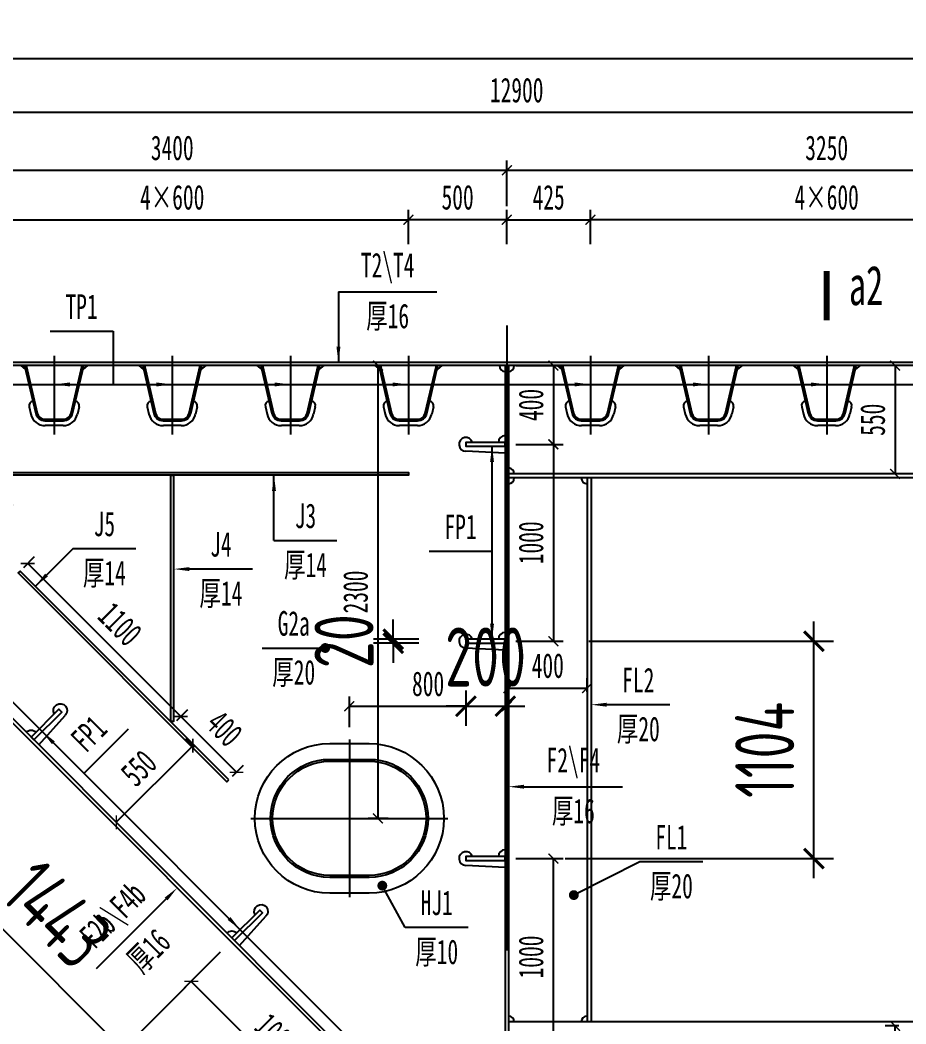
# Model space of a CAD drawing. Extents: x -149716 to 104715, y -26828 to 33500.
# Drawn here: x -136500 to -131999, y 3552 to 8651 of the extents above; entities that cross this region are included whole.
import ezdxf
from ezdxf.enums import TextEntityAlignment as Align

# ---------------------------------------------------------------- set-up
doc = ezdxf.new("R2010")
doc.units = 0
doc.header["$LTSCALE"] = 1000
doc.linetypes.add('CENTER', pattern=[50.8, 31.75, -6.35, 6.35, -6.35])
doc.layers.get('0').update_dxf_attribs({"linetype": 'CONTINUOUS'})
doc.layers.get('Defpoints').update_dxf_attribs({"color": 250, "linetype": 'CONTINUOUS'})
doc.layers.add('01', color=1, linetype='CONTINUOUS', lineweight=25)
doc.layers.add('DIM', color=3, linetype='CONTINUOUS', lineweight=0)
for name, color, linetype in [('02', 2, 'CONTINUOUS'), ('04', 4, 'CONTINUOUS'), ('06', 6, 'CENTER'), ('07', 7, 'CONTINUOUS')]:
    doc.layers.add(name, color=color, linetype=linetype)
doc.styles.add('TSSD_Dimension', font='tssdeng.shx', dxfattribs={"width": 0.7, "bigfont": 'hztxt.shx'})
doc.styles.add('仿宋', font='simfang.ttf', dxfattribs={"width": 0.64})
doc.dimstyles.new('1：50', dxfattribs={"dimscale": 50, "dimtxt": 2.5, "dimasz": 1, "dimexe": 1, "dimexo": 0, "dimgap": 1, "dimtad": 1, "dimdec": 1, "dimdsep": 46, "dimtxsty": '仿宋', "dimblk": 'ARCHTICK', "dimcen": 0, "dimclrd": 256, "dimclre": 256, "dimclrt": 256, "dimazin": 2, "dimtfac": 1, "dimtdec": 1, "dimtix": 1, "dimtmove": 2, "dimatfit": 3, "dimfxl": 1, "dimtvp": 0.8, "dimtolj": 1, "dimtzin": 0, "dimlwd": -1, "dimlwe": -1, "dimarcsym": 0})
doc.dimstyles.new('TSSD_100_100', dxfattribs={"dimtxt": 300, "dimasz": 100, "dimexe": 100, "dimexo": 250, "dimgap": 100, "dimtad": 1, "dimdec": 0, "dimzin": 0, "dimdsep": 46, "dimtxsty": 'TSSD_Dimension', "dimblk": 'ARCHTICK', "dimblk1": 'ARCHTICK', "dimblk2": 'ARCHTICK', "dimcen": 0, "dimdle": 100, "dimclrt": 7, "dimadec": 0, "dimazin": 0, "dimtfac": 1, "dimtdec": 0, "dimtix": 1, "dimtmove": 2, "dimatfit": 3, "dimfxl": 1, "dimtolj": 1, "dimtzin": 0, "dimarcsym": 0})

# ---------------------------------------------------------------- blocks, each defined once
blk = doc.blocks.new('_ArchTick')
at = {"color": 0, "linetype": 'ByBlock', "const_width": 0.15}
blk.add_lwpolyline([(-0.5, -0.5), (0.5, 0.5)], dxfattribs=at)
blk = doc.blocks.new('*D501')
at = {"layer": '04', "transparency": 16777216}
for p, q in [((-137426.6, 7705.3), (-137426.6, 7938.2)), ((-134026.6, 7705.3), (-134026.6, 7938.2)), ((-137426.6, 7888.2), (-134026.6, 7888.2))]:
    blk.add_line(p, q, dxfattribs=at)
at = {"layer": 'Defpoints', "color": 0, "transparency": 16777216}
for p in [(-134026.6, 7888.2), (-137426.6, 7705.3), (-134026.6, 7705.3)]:
    blk.add_point(p, dxfattribs=at)
at = {"layer": '04', "transparency": 16777216, "xscale": 50, "yscale": 50, "zscale": 50, "rotation": 180}
blk.add_blockref('_ArchTick', (-137426.6, 7888.2), dxfattribs=at)
at = {"layer": '04', "transparency": 16777216, "xscale": 50, "yscale": 50, "zscale": 50}
blk.add_blockref('_ArchTick', (-134026.6, 7888.2), dxfattribs=at)
at = {"layer": '04', "transparency": 16777216, "insert": (-135726.6, 8001.4), "char_height": 125, "attachment_point": 5, "style": '仿宋'}
blk.add_mtext('\\A1;3400', dxfattribs=at)
blk = doc.blocks.new('*D503')
at = {"layer": '04', "transparency": 16777216}
for p, q in [((-136926.6, 7512.3), (-136926.6, 7687.2)), ((-134526.6, 7512.3), (-134526.6, 7687.2)), ((-136926.6, 7637.2), (-134526.6, 7637.2))]:
    blk.add_line(p, q, dxfattribs=at)
at = {"layer": 'Defpoints', "color": 0, "transparency": 16777216}
for p in [(-134526.6, 7637.2), (-136926.6, 7512.3), (-134526.6, 7512.3)]:
    blk.add_point(p, dxfattribs=at)
at = {"layer": '04', "transparency": 16777216, "xscale": 50, "yscale": 50, "zscale": 50, "rotation": 180}
blk.add_blockref('_ArchTick', (-136926.6, 7637.2), dxfattribs=at)
at = {"layer": '04', "transparency": 16777216, "xscale": 50, "yscale": 50, "zscale": 50}
blk.add_blockref('_ArchTick', (-134526.6, 7637.2), dxfattribs=at)
at = {"layer": '04', "transparency": 16777216, "insert": (-135726.6, 7750.4), "char_height": 125, "attachment_point": 5, "style": '仿宋'}
blk.add_mtext('\\A1;4×600', dxfattribs=at)
blk = doc.blocks.new('*D504')
at = {"layer": '04', "transparency": 16777216}
for p, q in [((-134526.6, 7512.3), (-134526.6, 7687.2)), ((-134026.6, 7512.3), (-134026.6, 7687.2)), ((-134026.6, 7637.2), (-134526.6, 7637.2))]:
    blk.add_line(p, q, dxfattribs=at)
at = {"layer": 'Defpoints', "color": 0, "transparency": 16777216}
for p in [(-134526.6, 7637.2), (-134526.6, 7512.3), (-134026.6, 7512.3)]:
    blk.add_point(p, dxfattribs=at)
at = {"layer": '04', "transparency": 16777216, "xscale": 50, "yscale": 50, "zscale": 50, "rotation": 180}
blk.add_blockref('_ArchTick', (-134526.6, 7637.2), dxfattribs=at)
at = {"layer": '04', "transparency": 16777216, "xscale": 50, "yscale": 50, "zscale": 50}
blk.add_blockref('_ArchTick', (-134026.6, 7637.2), dxfattribs=at)
at = {"layer": '04', "transparency": 16777216, "insert": (-134276.6, 7750.4), "char_height": 125, "attachment_point": 5, "style": '仿宋'}
blk.add_mtext('\\A1;500', dxfattribs=at)
blk = doc.blocks.new('*D508')
at = {"layer": '04', "transparency": 16777216}
for p, q in [((-133601.6, 7512.3), (-133601.6, 7687.2)), ((-131201.6, 7512.3), (-131201.6, 7687.2)), ((-131201.6, 7637.2), (-133601.6, 7637.2))]:
    blk.add_line(p, q, dxfattribs=at)
at = {"layer": 'Defpoints', "color": 0, "transparency": 16777216}
for p in [(-133601.6, 7637.2), (-133601.6, 7512.3), (-131201.6, 7512.3)]:
    blk.add_point(p, dxfattribs=at)
at = {"layer": '04', "transparency": 16777216, "xscale": 50, "yscale": 50, "zscale": 50, "rotation": 180}
blk.add_blockref('_ArchTick', (-133601.6, 7637.2), dxfattribs=at)
at = {"layer": '04', "transparency": 16777216, "xscale": 50, "yscale": 50, "zscale": 50}
blk.add_blockref('_ArchTick', (-131201.6, 7637.2), dxfattribs=at)
at = {"layer": '04', "transparency": 16777216, "insert": (-132401.6, 7750.4), "char_height": 125, "attachment_point": 5, "style": '仿宋'}
blk.add_mtext('\\A1;4×600', dxfattribs=at)
blk = doc.blocks.new('*D509')
at = {"layer": '04', "transparency": 16777216}
for p, q in [((-134026.6, 7512.3), (-134026.6, 7687.2)), ((-133601.6, 7512.3), (-133601.6, 7687.2)), ((-134026.6, 7637.2), (-133601.6, 7637.2))]:
    blk.add_line(p, q, dxfattribs=at)
at = {"layer": 'Defpoints', "color": 0, "transparency": 16777216}
for p in [(-133601.6, 7637.2), (-134026.6, 7512.3), (-133601.6, 7512.3)]:
    blk.add_point(p, dxfattribs=at)
at = {"layer": '04', "transparency": 16777216, "xscale": 50, "yscale": 50, "zscale": 50, "rotation": 180}
blk.add_blockref('_ArchTick', (-134026.6, 7637.2), dxfattribs=at)
at = {"layer": '04', "transparency": 16777216, "xscale": 50, "yscale": 50, "zscale": 50}
blk.add_blockref('_ArchTick', (-133601.6, 7637.2), dxfattribs=at)
at = {"layer": '04', "transparency": 16777216, "insert": (-133814.1, 7750.4), "char_height": 125, "attachment_point": 5, "style": '仿宋'}
blk.add_mtext('\\A1;425', dxfattribs=at)
blk = doc.blocks.new('*D510')
at = {"layer": '04', "transparency": 16777216}
for p, q in [((-134026.6, 7705.3), (-134026.6, 7938.2)), ((-130776.6, 7705.3), (-130776.6, 7938.2)), ((-134026.6, 7888.2), (-130776.6, 7888.2))]:
    blk.add_line(p, q, dxfattribs=at)
at = {"layer": 'Defpoints', "color": 0, "transparency": 16777216}
for p in [(-130776.6, 7888.2), (-134026.6, 7705.3), (-130776.6, 7705.3)]:
    blk.add_point(p, dxfattribs=at)
at = {"layer": '04', "transparency": 16777216, "xscale": 50, "yscale": 50, "zscale": 50, "rotation": 180}
blk.add_blockref('_ArchTick', (-134026.6, 7888.2), dxfattribs=at)
at = {"layer": '04', "transparency": 16777216, "xscale": 50, "yscale": 50, "zscale": 50}
blk.add_blockref('_ArchTick', (-130776.6, 7888.2), dxfattribs=at)
at = {"layer": '04', "transparency": 16777216, "insert": (-132401.6, 8001.4), "char_height": 125, "attachment_point": 5, "style": '仿宋'}
blk.add_mtext('\\A1;3250', dxfattribs=at)
blk = doc.blocks.new('*D519')
at = {"layer": '04', "transparency": 16777216}
for p, q in [((-134629.5, 6896), (-134731.5, 6896)), ((-134681.5, 6896), (-134681.5, 4596)), ((-134629.5, 4596), (-134731.5, 4596))]:
    blk.add_line(p, q, dxfattribs=at)
at = {"layer": 'Defpoints', "color": 0, "transparency": 16777216}
for p in [(-134629.5, 6896), (-134681.5, 4596), (-134629.5, 4596)]:
    blk.add_point(p, dxfattribs=at)
at = {"layer": '04', "transparency": 16777216, "xscale": 50, "yscale": 50, "zscale": 50}
for p, rotation in [((-134681.5, 6896), 90), ((-134681.5, 4596), 270)]:
    blk.add_blockref('_ArchTick', p, dxfattribs=dict(at, rotation=rotation))
at = {"layer": '04', "transparency": 16777216, "insert": (-134794.7, 5746), "char_height": 125, "attachment_point": 5, "rotation": 90, "style": '仿宋'}
blk.add_mtext('\\A1;2300', dxfattribs=at)
blk = doc.blocks.new('*D520')
at = {"layer": '04', "transparency": 16777216}
for p, q in [((-134826.6, 5059.5), (-134826.6, 5215.8)), ((-134026.6, 5059.5), (-134026.6, 5215.8)), ((-134826.6, 5165.8), (-134026.6, 5165.8))]:
    blk.add_line(p, q, dxfattribs=at)
at = {"layer": 'Defpoints', "color": 0, "transparency": 16777216}
for p in [(-134026.6, 5165.8), (-134826.6, 5059.5), (-134026.6, 5059.5)]:
    blk.add_point(p, dxfattribs=at)
at = {"layer": '04', "transparency": 16777216, "xscale": 50, "yscale": 50, "zscale": 50, "rotation": 180}
blk.add_blockref('_ArchTick', (-134826.6, 5165.8), dxfattribs=at)
at = {"layer": '04', "transparency": 16777216, "xscale": 50, "yscale": 50, "zscale": 50}
blk.add_blockref('_ArchTick', (-134026.6, 5165.8), dxfattribs=at)
at = {"layer": '04', "transparency": 16777216, "insert": (-134426.6, 5279.1), "char_height": 125, "attachment_point": 5, "style": '仿宋'}
blk.add_mtext('\\A1;800', dxfattribs=at)
blk = doc.blocks.new('*D526')
at = {"layer": '04', "transparency": 16777216}
for p, q in [((-140426.6, 8323.1), (-140426.6, 8506)), ((-114626.6, 8323.1), (-114626.6, 8506)), ((-140426.6, 8456), (-114626.6, 8456))]:
    blk.add_line(p, q, dxfattribs=at)
at = {"layer": 'Defpoints', "color": 0, "transparency": 16777216}
for p in [(-114626.6, 8456), (-140426.6, 8323.1), (-114626.6, 8323.1)]:
    blk.add_point(p, dxfattribs=at)
at = {"layer": '04', "transparency": 16777216, "xscale": 50, "yscale": 50, "zscale": 50, "rotation": 180}
blk.add_blockref('_ArchTick', (-140426.6, 8456), dxfattribs=at)
at = {"layer": '04', "transparency": 16777216, "xscale": 50, "yscale": 50, "zscale": 50}
blk.add_blockref('_ArchTick', (-114626.6, 8456), dxfattribs=at)
at = {"layer": '04', "transparency": 16777216, "insert": (-127526.6, 8569.2), "char_height": 125, "attachment_point": 5, "style": '仿宋'}
blk.add_mtext('\\A1;25800', dxfattribs=at)
blk = doc.blocks.new('*D528')
at = {"layer": '04', "transparency": 16777216}
for p, q in [((-140426.6, 8009.8), (-140426.6, 8231.5)), ((-127526.6, 8009.8), (-127526.6, 8231.5)), ((-127526.6, 8181.5), (-140426.6, 8181.5))]:
    blk.add_line(p, q, dxfattribs=at)
at = {"layer": 'Defpoints', "color": 0, "transparency": 16777216}
for p in [(-140426.6, 8181.5), (-140426.6, 8009.8), (-127526.6, 8009.8)]:
    blk.add_point(p, dxfattribs=at)
at = {"layer": '04', "transparency": 16777216, "xscale": 50, "yscale": 50, "zscale": 50, "rotation": 180}
blk.add_blockref('_ArchTick', (-140426.6, 8181.5), dxfattribs=at)
at = {"layer": '04', "transparency": 16777216, "xscale": 50, "yscale": 50, "zscale": 50}
blk.add_blockref('_ArchTick', (-127526.6, 8181.5), dxfattribs=at)
at = {"layer": '04', "transparency": 16777216, "insert": (-133976.6, 8294.8), "char_height": 125, "attachment_point": 5, "style": '仿宋'}
blk.add_mtext('\\A1;12900', dxfattribs=at)
blk = doc.blocks.new('板肋带过焊孔')
at = {"layer": '01'}
blk.add_line((50817.6, 161172.4), (50617.6, 161182.4), dxfattribs=at)
for centre, start, end in [((50617.6, 161217.4), 16.6015, 270), ((50817.6, 161227.4), 90, 180)]:
    blk.add_arc(centre, 35, start, end, dxfattribs=at)
at = {"layer": '02'}
blk.add_lwpolyline([(50817.6, 161227.4), (50617.6, 161227.4), (50617.6, 161207.4), (50817.6, 161207.4)], close=True, dxfattribs=at)
blk = doc.blocks.new('*D534')
at = {"layer": '04', "transparency": 16777216}
for p, q in [((-133980.5, 4392), (-133740.2, 4392)), ((-133790.2, 3392), (-133790.2, 4392)), ((-133980.5, 3392), (-133740.2, 3392))]:
    blk.add_line(p, q, dxfattribs=at)
at = {"layer": 'Defpoints', "color": 0, "transparency": 16777216}
for p in [(-133980.5, 4392), (-133790.2, 4392), (-133980.5, 3392)]:
    blk.add_point(p, dxfattribs=at)
at = {"layer": '04', "transparency": 16777216, "xscale": 50, "yscale": 50, "zscale": 50}
for p, rotation in [((-133790.2, 4392), 90), ((-133790.2, 3392), 270)]:
    blk.add_blockref('_ArchTick', p, dxfattribs=dict(at, rotation=rotation))
at = {"layer": '04', "transparency": 16777216, "insert": (-133903.4, 3892), "char_height": 125, "attachment_point": 5, "rotation": 90, "style": '仿宋'}
blk.add_mtext('\\A1;1000', dxfattribs=at)
blk = doc.blocks.new('*D535')
at = {"layer": '04', "transparency": 16777216}
for p, q in [((-133980.5, 6896), (-133740.2, 6896)), ((-133790.2, 6896), (-133790.2, 6496)), ((-133980.5, 6496), (-133740.2, 6496))]:
    blk.add_line(p, q, dxfattribs=at)
at = {"layer": 'Defpoints', "color": 0, "transparency": 16777216}
for p in [(-133980.5, 6896), (-133980.5, 6496), (-133790.2, 6496)]:
    blk.add_point(p, dxfattribs=at)
at = {"layer": '04', "transparency": 16777216, "xscale": 50, "yscale": 50, "zscale": 50}
for p, rotation in [((-133790.2, 6896), 90), ((-133790.2, 6496), 270)]:
    blk.add_blockref('_ArchTick', p, dxfattribs=dict(at, rotation=rotation))
at = {"layer": '04', "transparency": 16777216, "insert": (-133903.4, 6696), "char_height": 125, "attachment_point": 5, "rotation": 90, "style": '仿宋'}
blk.add_mtext('\\A1;400', dxfattribs=at)
blk = doc.blocks.new('*D536')
at = {"layer": '04', "transparency": 16777216}
for p, q in [((-133980.5, 6496), (-133740.2, 6496)), ((-133790.2, 6496), (-133790.2, 5496)), ((-133980.5, 5496), (-133740.2, 5496))]:
    blk.add_line(p, q, dxfattribs=at)
at = {"layer": 'Defpoints', "color": 0, "transparency": 16777216}
for p in [(-133980.5, 6496), (-133980.5, 5496), (-133790.2, 5496)]:
    blk.add_point(p, dxfattribs=at)
at = {"layer": '04', "transparency": 16777216, "xscale": 50, "yscale": 50, "zscale": 50}
for p, rotation in [((-133790.2, 6496), 90), ((-133790.2, 5496), 270)]:
    blk.add_blockref('_ArchTick', p, dxfattribs=dict(at, rotation=rotation))
at = {"layer": '04', "transparency": 16777216, "insert": (-133903.4, 5996), "char_height": 125, "attachment_point": 5, "rotation": 90, "style": '仿宋'}
blk.add_mtext('\\A1;1000', dxfattribs=at)
blk = doc.blocks.new('U2加劲肋带过焊孔')
at = {"layer": '01'}
for p, q in [((48376, 137282.9), (48036, 137282.9)), ((48036, 137282.9), (48060.5, 137263.4)), ((48376, 137282.9), (48351.4, 137263.4)), ((48079.1, 137072.9), (48087.6, 137035.9)), ((48332.9, 137072.9), (48324.3, 137035.9)), ((48251.2, 136977.9), (48160.7, 136977.9))]:
    blk.add_line(p, q, dxfattribs=at)
for centre, radius, start, end in [((48103.4, 137078.6), 25, 103.0693, 193.0693), ((48308.5, 137078.6), 25, 346.9307, 76.9307), ((48160.7, 137052.9), 75, 193.0693, 270), ((48251.2, 137052.9), 75, 270, 346.9307)]:
    blk.add_arc(centre, radius, start, end, dxfattribs=at)
at = {"layer": '02'}
for points in [[(48056, 137282.9), (48112.3, 137040.1, 0.348876), (48159.1, 137002.9), (48252.8, 137002.9, 0.348876), (48299.6, 137040.1), (48356, 137282.9)], [(48064.2, 137282.9), (48120.1, 137041.9, 0.348876), (48159.1, 137010.9), (48252.8, 137010.9, 0.348876), (48291.8, 137041.9), (48347.8, 137282.9)]]:
    blk.add_lwpolyline(points, format="xyb", dxfattribs=at)
at = {"layer": '06', "ltscale": 0.1}
blk.add_line((48206, 137332.9), (48206, 136932.9), dxfattribs=at)
blk = doc.blocks.new('*D555')
at = {"layer": '04', "transparency": 16777216}
for p, q in [((-134018.6, 5239.6), (-134018.6, 5308.1)), ((-133618.6, 5239.6), (-133618.6, 5308.1)), ((-134018.6, 5258.1), (-133618.6, 5258.1))]:
    blk.add_line(p, q, dxfattribs=at)
at = {"layer": 'Defpoints', "color": 0, "transparency": 16777216}
for p in [(-133618.6, 5258.1), (-134018.6, 5239.6), (-133618.6, 5239.6)]:
    blk.add_point(p, dxfattribs=at)
at = {"layer": '04', "transparency": 16777216, "xscale": 50, "yscale": 50, "zscale": 50, "rotation": 180}
blk.add_blockref('_ArchTick', (-134018.6, 5258.1), dxfattribs=at)
at = {"layer": '04', "transparency": 16777216, "xscale": 50, "yscale": 50, "zscale": 50}
blk.add_blockref('_ArchTick', (-133618.6, 5258.1), dxfattribs=at)
at = {"layer": '04', "transparency": 16777216, "insert": (-133818.6, 5371.3), "char_height": 125, "attachment_point": 5, "style": '仿宋'}
blk.add_mtext('\\A1;400', dxfattribs=at)
blk = doc.blocks.new('*D557')
at = {"layer": '04', "transparency": 16777216}
for p, q in [((-132034.3, 6896), (-132103.9, 6896)), ((-132053.9, 6896), (-132053.9, 6346)), ((-132034.3, 6346), (-132103.9, 6346))]:
    blk.add_line(p, q, dxfattribs=at)
at = {"layer": 'Defpoints', "color": 0, "transparency": 16777216}
for p in [(-132034.3, 6896), (-132053.9, 6346), (-132034.3, 6346)]:
    blk.add_point(p, dxfattribs=at)
at = {"layer": '04', "transparency": 16777216, "xscale": 50, "yscale": 50, "zscale": 50}
for p, rotation in [((-132053.9, 6896), 90), ((-132053.9, 6346), 270)]:
    blk.add_blockref('_ArchTick', p, dxfattribs=dict(at, rotation=rotation))
at = {"layer": '04', "transparency": 16777216, "insert": (-132167.1, 6621), "char_height": 125, "attachment_point": 5, "rotation": 90, "style": '仿宋'}
blk.add_mtext('\\A1;550', dxfattribs=at)
blk = doc.blocks.new('*D581')
at = {"layer": '04', "transparency": 16777216}
for p, q in [((-132034.3, 3542), (-132103.9, 3542)), ((-132053.9, 2992), (-132053.9, 3542)), ((-132034.3, 2992), (-132103.9, 2992))]:
    blk.add_line(p, q, dxfattribs=at)
at = {"layer": 'Defpoints', "color": 0, "transparency": 16777216}
for p in [(-132053.9, 3542), (-132034.3, 3542), (-132034.3, 2992)]:
    blk.add_point(p, dxfattribs=at)
at = {"layer": '04', "transparency": 16777216, "xscale": 50, "yscale": 50, "zscale": 50}
for p, rotation in [((-132053.9, 3542), 90), ((-132053.9, 2992), 270)]:
    blk.add_blockref('_ArchTick', p, dxfattribs=dict(at, rotation=rotation))
at = {"layer": '04', "transparency": 16777216, "insert": (-132167.1, 3267), "char_height": 125, "attachment_point": 5, "rotation": 90, "style": '仿宋'}
blk.add_mtext('\\A1;550', dxfattribs=at)
blk = doc.blocks.new('*D594')
at = {"layer": '04', "transparency": 16777216}
for p, q in [((-135612.7, 4956), (-135657.4, 5000.7)), ((-136011, 4576.4), (-135622, 4965.3)), ((-136001.6, 4567.1), (-136046.3, 4611.8))]:
    blk.add_line(p, q, dxfattribs=at)
at = {"layer": 'Defpoints', "color": 0, "transparency": 16777216}
for p in [(-135622, 4965.3), (-135612.7, 4956), (-136001.6, 4567.1)]:
    blk.add_point(p, dxfattribs=at)
at = {"layer": '04', "transparency": 16777216, "xscale": 50, "yscale": 50, "zscale": 50}
for p, rotation in [((-135622, 4965.3), 44.99999999999785), ((-136011, 4576.4), 224.9999999999979)]:
    blk.add_blockref('_ArchTick', p, dxfattribs=dict(at, rotation=rotation))
at = {"layer": '04', "transparency": 16777216, "insert": (-135896.6, 4850.9), "char_height": 125, "attachment_point": 5, "rotation": 45, "style": '仿宋'}
blk.add_mtext('\\A1;550', dxfattribs=at)
blk = doc.blocks.new('*D595')
at = {"layer": '04', "transparency": 16777216}
for p, q in [((-136480.8, 5871.2), (-136425.6, 5926.5)), ((-135683.1, 5113.3), (-136460.9, 5891.1)), ((-135703, 5093.4), (-135647.7, 5148.6))]:
    blk.add_line(p, q, dxfattribs=at)
at = {"layer": 'Defpoints', "color": 0, "transparency": 16777216}
for p in [(-136480.8, 5871.2), (-136460.9, 5891.1), (-135703, 5093.4)]:
    blk.add_point(p, dxfattribs=at)
at = {"layer": '04', "transparency": 16777216, "xscale": 50, "yscale": 50, "zscale": 50}
for p, rotation in [((-136460.9, 5891.1), 134.9999999999989), ((-135683.1, 5113.3), 314.9999999999989)]:
    blk.add_blockref('_ArchTick', p, dxfattribs=dict(at, rotation=rotation))
at = {"layer": '04', "transparency": 16777216, "insert": (-135991.9, 5582.2), "char_height": 125, "attachment_point": 5, "rotation": 315, "style": '仿宋'}
blk.add_mtext('\\A1;1100', dxfattribs=at)
blk = doc.blocks.new('*D596')
at = {"layer": '04', "transparency": 16777216}
for p, q in [((-135703, 5093.4), (-135647.7, 5148.6)), ((-135683.1, 5113.3), (-135400.2, 4830.4)), ((-135420.1, 4810.5), (-135364.9, 4865.8))]:
    blk.add_line(p, q, dxfattribs=at)
at = {"layer": 'Defpoints', "color": 0, "transparency": 16777216}
for p in [(-135703, 5093.4), (-135420.1, 4810.5), (-135400.2, 4830.4)]:
    blk.add_point(p, dxfattribs=at)
at = {"layer": '04', "transparency": 16777216, "xscale": 50, "yscale": 50, "zscale": 50}
for p, rotation in [((-135683.1, 5113.3), 135.0000000000044), ((-135400.2, 4830.4), 315.0000000000044)]:
    blk.add_blockref('_ArchTick', p, dxfattribs=dict(at, rotation=rotation))
at = {"layer": '04', "transparency": 16777216, "insert": (-135461.6, 5051.9), "char_height": 125, "attachment_point": 5, "rotation": 315, "style": '仿宋'}
blk.add_mtext('\\A1;400', dxfattribs=at)
blk = doc.blocks.new('*D602')
at = {"layer": '04', "transparency": 16777216}
for p, q in [((-135482.8, 3915.7), (-135665.5, 3732.9)), ((-134923.1, 3061.2), (-135630.2, 3768.3)), ((-134775.6, 3208.6), (-134958.4, 3025.8))]:
    blk.add_line(p, q, dxfattribs=at)
at = {"layer": 'Defpoints', "color": 0, "transparency": 16777216}
for p in [(-135482.8, 3915.7), (-135630.2, 3768.3), (-134775.6, 3208.6)]:
    blk.add_point(p, dxfattribs=at)
at = {"layer": '04', "transparency": 16777216, "xscale": 50, "yscale": 50, "zscale": 50}
for p, rotation in [((-135630.2, 3768.3), 135.0000000000271), ((-134923.1, 3061.2), 315.0000000000271)]:
    blk.add_blockref('_ArchTick', p, dxfattribs=dict(at, rotation=rotation))
at = {"layer": '04', "transparency": 16777216, "insert": (-135196.6, 3494.8), "char_height": 125, "attachment_point": 5, "rotation": 315, "style": '仿宋'}
blk.add_mtext('\\A1;1000', dxfattribs=at)
blk = doc.blocks.new('*D605')
at = {"layer": 'Defpoints', "color": 0, "transparency": 16777216}
for p in [(-136867.9, 5970.8), (-137009.4, 5857.6), (-136995.2, 5843.5)]:
    blk.add_point(p, dxfattribs=at)
at = {"layer": 'DIM', "color": 0, "lineweight": -2, "transparency": 16777216}
for p, q in [((-136882.1, 5984.9), (-136952.8, 6055.6)), ((-136832.6, 6034.4), (-136811.4, 6055.6)), ((-136818.4, 6020.3), (-136797.2, 6041.5)), ((-136882.1, 5984.9), (-136867.9, 5970.8)), ((-136867.9, 5970.8), (-136797.2, 5900.1))]:
    blk.add_line(p, q, dxfattribs=at)
at = {"layer": 'DIM', "color": 0, "lineweight": -2, "transparency": 16777216, "xscale": 100, "yscale": 100, "zscale": 100}
for p, rotation in [((-136882.1, 5984.9), 315), ((-136867.9, 5970.8), 135)]:
    blk.add_blockref('_ArchTick', p, dxfattribs=dict(at, rotation=rotation))
at = {"layer": 'DIM', "color": 7, "transparency": 16777216, "insert": (-136698.2, 6154.6), "char_height": 300, "attachment_point": 5, "rotation": 315, "style": 'TSSD_Dimension'}
blk.add_mtext('\\A1;20', dxfattribs=at)
blk = doc.blocks.new('*D606')
at = {"layer": 'Defpoints', "color": 0, "transparency": 16777216}
for p in [(-134234.6, 5496), (-134034.6, 5496), (-134034.6, 5165.8)]:
    blk.add_point(p, dxfattribs=at)
at = {"layer": 'DIM', "color": 0, "lineweight": -2, "transparency": 16777216}
for p, q in [((-134234.6, 5246), (-134234.6, 5065.8)), ((-134034.6, 5246), (-134034.6, 5065.8)), ((-134234.6, 5165.8), (-134334.6, 5165.8)), ((-134234.6, 5165.8), (-134034.6, 5165.8)), ((-134034.6, 5165.8), (-133934.6, 5165.8))]:
    blk.add_line(p, q, dxfattribs=at)
at = {"layer": 'DIM', "color": 0, "lineweight": -2, "transparency": 16777216, "xscale": 100, "yscale": 100, "zscale": 100}
blk.add_blockref('_ArchTick', (-134234.6, 5165.8), dxfattribs=at)
at = {"layer": 'DIM', "color": 0, "lineweight": -2, "transparency": 16777216, "xscale": 100, "yscale": 100, "zscale": 100, "rotation": 180}
blk.add_blockref('_ArchTick', (-134034.6, 5165.8), dxfattribs=at)
at = {"layer": 'DIM', "color": 7, "transparency": 16777216, "insert": (-134134.6, 5415.8), "char_height": 300, "attachment_point": 5, "style": 'TSSD_Dimension'}
blk.add_mtext('\\A1;200', dxfattribs=at)
blk = doc.blocks.new('*D607')
at = {"layer": 'Defpoints', "color": 0, "transparency": 16777216}
for p in [(-134603.9, 5486), (-134224.3, 5506), (-134224.3, 5486)]:
    blk.add_point(p, dxfattribs=at)
at = {"layer": 'DIM', "color": 0, "lineweight": -2, "transparency": 16777216}
for p, q in [((-134603.9, 5506), (-134603.9, 5606)), ((-134474.3, 5506), (-134703.9, 5506)), ((-134474.3, 5486), (-134703.9, 5486)), ((-134603.9, 5506), (-134603.9, 5486)), ((-134603.9, 5486), (-134603.9, 5386))]:
    blk.add_line(p, q, dxfattribs=at)
at = {"layer": 'DIM', "color": 0, "lineweight": -2, "transparency": 16777216, "xscale": 100, "yscale": 100, "zscale": 100}
for p, rotation in [((-134603.9, 5506), 270), ((-134603.9, 5486), 90)]:
    blk.add_blockref('_ArchTick', p, dxfattribs=dict(at, rotation=rotation))
at = {"layer": 'DIM', "color": 7, "transparency": 16777216, "insert": (-134853.9, 5496), "char_height": 300, "attachment_point": 5, "rotation": 90, "style": 'TSSD_Dimension'}
blk.add_mtext('\\A1;20', dxfattribs=at)
blk = doc.blocks.new('*D609')
at = {"layer": 'Defpoints', "color": 0, "transparency": 16777216}
for p in [(-136502.9, 4935.8), (-136997, 4441.6), (-135482.8, 3915.7)]:
    blk.add_point(p, dxfattribs=at)
at = {"layer": 'DIM', "color": 0, "lineweight": -2, "transparency": 16777216}
for p, q in [((-136679.6, 4759), (-137067.7, 4370.9)), ((-135906.2, 3350.8), (-137067.7, 4512.3)), ((-135659.5, 3738.9), (-136047.6, 3350.8))]:
    blk.add_line(p, q, dxfattribs=at)
at = {"layer": 'DIM', "color": 0, "lineweight": -2, "transparency": 16777216, "xscale": 100, "yscale": 100, "zscale": 100}
for p, rotation in [((-136997, 4441.6), 134.9999999999967), ((-135976.9, 3421.5), 314.9999999999968)]:
    blk.add_blockref('_ArchTick', p, dxfattribs=dict(at, rotation=rotation))
at = {"layer": 'DIM', "color": 7, "transparency": 16777216, "insert": (-136310.2, 4108.3), "char_height": 300, "attachment_point": 5, "rotation": 315, "style": 'TSSD_Dimension'}
blk.add_mtext('\\A1;1443', dxfattribs=at)
blk = doc.blocks.new('*D610')
at = {"layer": 'Defpoints', "color": 0, "transparency": 16777216}
for p in [(-133860.4, 5496), (-132466.5, 5496), (-133980.5, 4392)]:
    blk.add_point(p, dxfattribs=at)
at = {"layer": 'DIM', "color": 0, "lineweight": -2, "transparency": 16777216}
for p, q in [((-132466.5, 4292), (-132466.5, 5596)), ((-133610.4, 5496), (-132366.5, 5496)), ((-133730.5, 4392), (-132366.5, 4392))]:
    blk.add_line(p, q, dxfattribs=at)
at = {"layer": 'DIM', "color": 0, "lineweight": -2, "transparency": 16777216, "xscale": 100, "yscale": 100, "zscale": 100}
for p, rotation in [((-132466.5, 5496), 90), ((-132466.5, 4392), 270)]:
    blk.add_blockref('_ArchTick', p, dxfattribs=dict(at, rotation=rotation))
at = {"layer": 'DIM', "color": 7, "transparency": 16777216, "insert": (-132716.5, 4944), "char_height": 300, "attachment_point": 5, "rotation": 90, "style": 'TSSD_Dimension'}
blk.add_mtext('\\A1;1104', dxfattribs=at)

msp = doc.modelspace()

# ---------------------------------------------------------------- linework, layer by layer
at = {"layer": '02'}
for p, q in [((-127526.55833, 6911.99662), (-140426.55833, 6911.99662)), ((-127526.55833, 6895.99662), (-140426.55833, 6895.99662)), ((-138353.18575, 6895.99662), (-134449.18575, 2991.99662)), ((-138330.55833, 6895.99662), (-134426.55833, 2991.99662)), ((-134034.55833, 6895.99662), (-134034.55833, 2991.99662)), ((-134018.55833, 6895.99662), (-134018.55833, 2991.99662)), ((-130784.55833, 6345.99662), (-134018.55833, 6345.99662)), ((-130784.55833, 6325.99662), (-134018.55833, 6325.99662)), ((-133618.55833, 6325.99662), (-133618.55833, 3561.99662)), ((-133598.55833, 6325.99662), (-133598.55833, 3561.99662)), ((-130784.55833, 3561.99662), (-134018.55833, 3561.99662))]:
    msp.add_line(p, q, dxfattribs=at)
for points in [[(-136926.55833, 6352.99662), (-134526.55833, 6352.99662), (-134526.55833, 6338.99662), (-136926.55833, 6338.99662)], [(-135733.55833, 6338.99662), (-135719.55833, 6338.99662), (-135719.55833, 5088.99662), (-135733.55833, 5088.99662)], [(-135438.76587, 4791.92112), (-136499.42604, 5852.58129), (-136509.32554, 5842.6818), (-135448.66536, 4782.02162)]]:
    msp.add_lwpolyline(points, close=True, dxfattribs=at)
for points in [[(-134726.55833, 4215.99662), (-134926.55833, 4215.99662, -1), (-134926.55833, 4975.99662), (-134726.55833, 4975.99662, -1)], [(-134726.55833, 4295.99662), (-134926.55833, 4295.99662, -1), (-134926.55833, 4895.99662), (-134726.55833, 4895.99662, -1)], [(-134726.55833, 4305.99662), (-134926.55833, 4305.99662, -1), (-134926.55833, 4885.99662), (-134726.55833, 4885.99662, -1)]]:
    msp.add_lwpolyline(points, format="xyb", close=True, dxfattribs=at)
for centre, start, end in [((-134034.55833, 6895.99662), 180, 270), ((-134018.55833, 6895.99662), 270, 0), ((-134018.55833, 6345.99662), 0, 90), ((-134018.55833, 6325.99662), 270, 0), ((-133618.55833, 6325.99662), 180, 270), ((-134018.55833, 3561.99662), 0, 90), ((-133618.55833, 3561.99662), 90, 180)]:
    msp.add_arc(centre, 30, start, end, dxfattribs=at)
at = {"layer": '06', "ltscale": 0.1}
for p, q in [((-134026.55833, 7100.37585), (-134026.55833, 2734.37585)), ((-134826.55833, 4995.99662), (-134826.55833, 4195.99662)), ((-135326.55833, 4595.99662), (-134326.55833, 4595.99662))]:
    msp.add_line(p, q, dxfattribs=at)
at = {"layer": '07'}
for p, q in [((-134882.16592, 7271.26348), (-134882.16592, 6911.99662)), ((-134882.16592, 7271.26348), (-134382.16592, 7271.26348)), ((-136347.33466, 7071.0374), (-136027.33466, 7071.0374)), ((-136027.33466, 7071.0374), (-136027.33466, 6800.30533)), ((-136926.55833, 6800.30533), (-127951.55833, 6800.30533)), ((-134101.7322, 5505.99662), (-134101.7322, 6485.99662)), ((-135209.70156, 6007.10279), (-135209.70156, 6338.99662)), ((-135209.70156, 6007.10279), (-134889.70156, 6007.10279)), ((-136231.36502, 5966.07203), (-136422.1409, 5775.29615)), ((-135911.36502, 5966.07203), (-136231.36502, 5966.07203)), ((-134101.7322, 5951.92571), (-134421.7322, 5951.92571)), ((-135319.55833, 5862.49148), (-135639.55833, 5862.49148)), ((-137094.50674, 5744.22065), (-134674.3343, 3324.04821)), ((-135269.22632, 5461.53904), (-134949.22632, 5461.53904)), ((-133198.55833, 5173.57004), (-133518.55833, 5173.57004)), ((-136175.1632, 4824.87711), (-135948.88903, 5051.15128)), ((-133938.55833, 4756.99878), (-133438.55833, 4756.99878)), ((-133350.46774, 4375.6259), (-133686.34834, 4206.42238)), ((-133030.46774, 4375.6259), (-133350.46774, 4375.6259)), ((-134542.90841, 4041.45964), (-134659.33215, 4254.45361)), ((-136110.89348, 3833.4605), (-135757.34009, 4187.01389)), ((-134222.90841, 4041.45964), (-134542.90841, 4041.45964))]:
    msp.add_line(p, q, dxfattribs=at)
at = {"layer": '07', "const_width": 30}
msp.add_lwpolyline([(-132401.55833, 7126.79352), (-132401.55833, 7376.79352)], dxfattribs=at)
at = {"layer": '07'}
for points in [[(-134882.16592, 6911.99662, 0, 20, 0), (-134882.16592, 6991.99662, 8, 8, 0)], [(-136326.55833, 6800.30533, 0, 20, 0), (-136246.55833, 6800.30533, 8, 8, 0)], [(-135726.55833, 6800.30533, 0, 20, 0), (-135806.55833, 6800.30533, 8, 8, 0)], [(-135126.55833, 6800.30533, 0, 20, 0), (-135206.55833, 6800.30533, 8, 8, 0)], [(-134526.55833, 6800.30533, 0, 20, 0), (-134606.55833, 6800.30533, 8, 8, 0)], [(-133601.55833, 6800.30533, 0, 20, 0), (-133681.55833, 6800.30533, 8, 8, 0)], [(-133001.55833, 6800.30533, 0, 20, 0), (-133081.55833, 6800.30533, 8, 8, 0)], [(-132401.55833, 6800.30533, 0, 20, 0), (-132481.55833, 6800.30533, 8, 8, 0)], [(-134101.7322, 6485.99662, 0, 20, 0), (-134101.7322, 6405.99662, 8, 8, 0)], [(-135209.70156, 6338.99662, 0, 20, 0), (-135209.70156, 6258.99662, 8, 8, 0)], [(-135719.55833, 5862.49148, 0, 20, 0), (-135639.55833, 5862.49148, 8, 8, 0)], [(-136422.1409, 5775.29615, 0, 20, 0), (-136365.57236, 5831.86469, 0, 0, 0)], [(-134101.7322, 5505.99662, 0, 20, 0), (-134101.7322, 5585.99662, 8, 8, 0)], [(-134936.72632, 5461.53904, 25, 25, -1), (-134961.72632, 5461.53904, 25, 25, -1), (-134936.72632, 5461.53904, 0, 0, 0)], [(-133598.55833, 5173.57004, 0, 20, 0), (-133518.55833, 5173.57004, 8, 8, 0)], [(-136387.39996, 5037.11387, 0, 20, 0), (-136330.83142, 4980.54533, 0, 0, 0)], [(-134018.55833, 4756.99878, 0, 20, 0), (-133938.55833, 4756.99878, 8, 8, 0)], [(-135700.77155, 4243.58243, 0, 20, 0), (-135757.34009, 4187.01389, 8, 8, 0)], [(-134646.83215, 4254.45361, 25, 25, -1), (-134671.83215, 4254.45361, 25, 25, -1), (-134646.83215, 4254.45361, 0, 0, 0)], [(-133673.84834, 4206.42238, 25, 25, -1), (-133698.84834, 4206.42238, 25, 25, -1), (-133673.84834, 4206.42238, 0, 0, 0)], [(-135381.44108, 4031.15499, 0, 20, 0), (-135438.00963, 4087.72353, 0, 0, 0)]]:
    msp.add_lwpolyline(points, format="xyseb", dxfattribs=at)

# ---------------------------------------------------------------- block references
at = {"layer": '02'}
for name, p in [('U2加劲肋带过焊孔', (-184532.5228, -130386.91111)), ('U2加劲肋带过焊孔', (-183932.5228, -130386.91111)), ('U2加劲肋带过焊孔', (-183332.5228, -130386.91111)), ('U2加劲肋带过焊孔', (-182732.5228, -130386.91111)), ('U2加劲肋带过焊孔', (-181807.5228, -130386.91111)), ('U2加劲肋带过焊孔', (-181207.5228, -130386.91111)), ('U2加劲肋带过焊孔', (-180607.5228, -130386.91111)), ('板肋带过焊孔', (-184852.18876, -154721.36803)), ('板肋带过焊孔', (-184852.18876, -155721.36803)), ('板肋带过焊孔', (-184852.18876, -156825.36803))]:
    msp.add_blockref(name, p, dxfattribs=at)
at = {"layer": '02', "xscale": -1, "rotation": 45}
for p in [(13494.77404, -73062.35359), (14514.87505, -74082.4546)]:
    msp.add_blockref('板肋带过焊孔', p, dxfattribs=at)

# ---------------------------------------------------------------- texts
at = {"layer": '07', "style": '仿宋', "width": 0.64}
for s, height, p in [('T2\\T4', 125, (-134632.16592, 7396.26348)), ('a2', 200, (-132201.55833, 7301.79352)), ('TP1', 125, (-136187.33466, 7196.0374)), ('厚16', 125, (-134632.16592, 7146.26348)), ('J3', 125, (-135049.70156, 6132.10279)), ('J5', 125, (-136071.36502, 6091.07203)), ('FP1', 125, (-134261.7322, 6076.92571)), ('J4', 125, (-135479.55833, 5987.49148)), ('厚14', 125, (-135049.70156, 5882.10279)), ('厚14', 125, (-136071.36502, 5841.07203)), ('厚14', 125, (-135479.55833, 5737.49148)), ('G2a', 125, (-135109.22632, 5586.53904)), ('厚20', 125, (-135109.22632, 5336.53904)), ('FL2', 125, (-133358.55833, 5298.57004)), ('厚20', 125, (-133358.55833, 5048.57004)), ('F2\\F4', 125, (-133688.55833, 4881.99878)), ('厚16', 125, (-133688.55833, 4631.99878)), ('FL1', 125, (-133190.46774, 4500.6259)), ('厚20', 125, (-133190.46774, 4250.6259)), ('HJ1', 125, (-134382.90841, 4166.45964)), ('厚10', 125, (-134382.90841, 3916.45964))]:
    msp.add_text(s, height=height, dxfattribs=at).set_placement(p, align=Align.MIDDLE)
for s, p in [('FP1', (-136150.41446, 5026.40254)), ('F2b\\F4b', (-136022.50513, 4098.62554)), ('厚16', (-135845.72844, 3921.84884))]:
    msp.add_text(s, height=125, rotation=45, dxfattribs=at).set_placement(p, align=Align.MIDDLE)

# ---------------------------------------------------------------- dimensions: what is measured, and where the dimension line sits
at = {"layer": '04'}
for p1, p2, distance, picture, middle in [((-140426.55833, 8323.06696), (-114626.55833, 8323.06696), 132.9445, '*D526', (-127526.55833, 8569.22575)), ((-127526.55833, 8009.84885), (-140426.55833, 8009.84885), -171.69267, '*D528', (-133976.55833, 8294.7558)), ((-137426.55833, 7705.27045), (-134026.55833, 7705.27045), 182.89745, '*D501', (-135726.55833, 8001.38218)), ((-134026.55833, 7705.27045), (-130776.55833, 7705.27045), 182.89745, '*D510', (-132401.55833, 8001.38218)), ((-134026.55833, 7512.30543), (-134526.55833, 7512.30543), -124.84711, '*D504', (-134276.55833, 7750.36682)), ((-134026.55833, 7512.30543), (-133601.55833, 7512.30543), 124.84711, '*D509', (-133814.05833, 7750.36682)), ((-134629.48932, 6895.99662), (-134629.48932, 4595.99662), -52.04383, '*D519', (-134794.74744, 5745.99662)), ((-133980.5, 6895.99662), (-133980.5, 6495.99662), 190.26696, '*D535', (-133903.44733, 6695.99662)), ((-132034.3162, 6895.99662), (-132034.3162, 6345.99662), -19.61514, '*D557', (-132167.14562, 6620.99662)), ((-133980.5, 6495.99662), (-133980.5, 5495.99662), 190.26696, '*D536', (-133903.44733, 5995.99662)), ((-135702.98294, 5093.38947), (-136480.8004, 5871.20693), -28.13527, '*D595', (-135991.94245, 5582.24742)), ((-134018.55833, 5239.55184), (-133618.55833, 5239.55184), 18.52659, '*D555', (-133818.55833, 5371.29271)), ((-134826.55833, 5059.47812), (-134026.55833, 5059.47812), 106.3633, '*D520', (-134426.55833, 5279.05571)), ((-135702.98294, 5093.38947), (-135420.14023, 4810.54676), 28.13527, '*D596', (-135461.61236, 5051.91734)), ((-136001.64855, 4567.08685), (-135612.73982, 4955.99558), 13.16585, '*D594', (-135896.55844, 4850.90546)), ((-133980.5, 3391.99662), (-133980.5, 4391.99662), -190.26696, '*D534', (-133903.44733, 3891.99662)), ((-134775.64491, 3208.59546), (-135482.7517, 3915.70224), 208.49434, '*D602', (-135196.57147, 3494.77568)), ((-132034.3162, 2991.99662), (-132034.3162, 3541.99662), 19.61514, '*D581', (-132167.14562, 3266.99662))]:
    dim = msp.add_aligned_dim(p1=p1, p2=p2, distance=distance, dimstyle='1：50', dxfattribs=at)
    dim.commit()
    dim.dimension.update_dxf_attribs({"geometry": picture, "text_midpoint": middle})
for p1, p2, distance, picture, middle in [((-136926.55833, 7512.30543), (-134526.55833, 7512.30543), 124.84711, '*D503', (-135726.55833, 7750.36682)), ((-131201.55833, 7512.30543), (-133601.55833, 7512.30543), -124.84711, '*D508', (-132401.55833, 7750.36682))]:
    dim = msp.add_aligned_dim(p1=p1, p2=p2, distance=distance, text='4×600', dimstyle='1：50', dxfattribs=at)
    dim.commit()
    dim.dimension.update_dxf_attribs({"geometry": picture, "text_midpoint": middle})
at = {"layer": 'DIM'}
for p1, p2, distance, picture, middle in [((-137009.36533, 5857.64634), (-136995.22319, 5843.5042), 180.00238, '*D605', (-136698.23666, 6154.63286)), ((-134224.29359, 5505.99662), (-134224.29359, 5485.99662), -379.64473, '*D607', (-134853.93832, 5495.99662)), ((-134234.55833, 5495.99662), (-134034.55833, 5495.99662), -330.1552, '*D606', (-134134.55833, 5415.84142)), ((-135482.7517, 3915.70224), (-136502.85271, 4935.80326), 698.8846, '*D609', (-136310.21155, 4108.34341))]:
    dim = msp.add_aligned_dim(p1=p1, p2=p2, distance=distance, dimstyle='TSSD_100_100', dxfattribs=at)
    dim.commit()
    dim.dimension.update_dxf_attribs({"geometry": picture, "text_midpoint": middle})
dim = msp.add_linear_dim(base=(-132466.52624, 5495.99662), p1=(-133980.5, 4391.99662), p2=(-133860.36653, 5495.99662), angle=90, dimstyle='TSSD_100_100', dxfattribs=at)
dim.commit()
dim.dimension.update_dxf_attribs({"geometry": '*D610', "text_midpoint": (-132716.52624, 4943.99662)})

doc.saveas('drawing.dxf')
